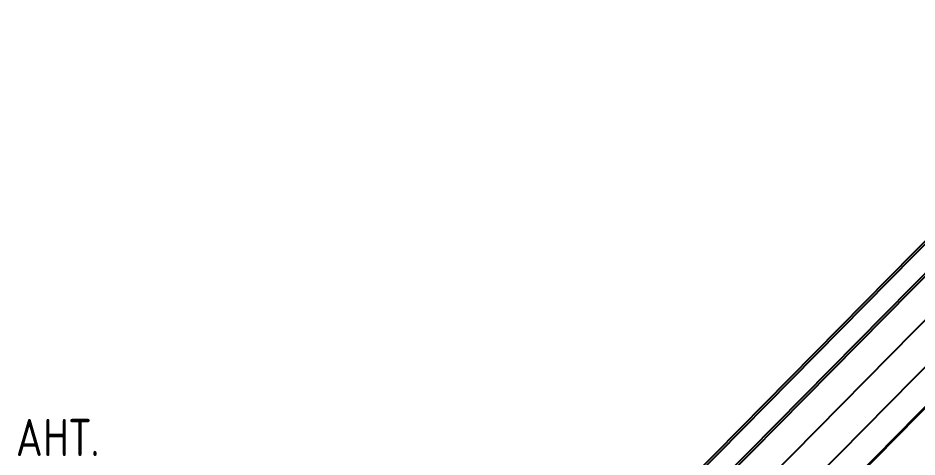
# Model space of a CAD drawing. Header units: millimetres. Extents: x 0 to 5337, y 0 to 5380.
# Drawn here: x 11 to 83.5, y 48.6 to 84 of the extents above; entities that cross this region are included whole.
import ezdxf

# ---------------------------------------------------------------- set-up
doc = ezdxf.new("R2010")
doc.units = ezdxf.units.MM
doc.layers.add('TopOverlay', color=2, linetype='Continuous')
doc.layers.add('TopSolder', color=216, linetype='Continuous')
doc.styles.add('GOST 26.008—85', font='', dxfattribs={"height": 0.2})
doc.styles.get('GOST 26.008—85').set_extended_font_data('GOST 26.008—85', bold=True)

msp = doc.modelspace()

# ---------------------------------------------------------------- linework, layer by layer
at = {"layer": 'TopSolder'}
for p in [(40.818, 22.238), (41.593, 22.774), (41.814, 16.831), (42.118, 20.938), (42.893, 21.474), (44.619, 12.519), (45.304, 16.562), (48.477, 16.539)]:
    msp.add_line(p, (5337.133, 5380.059), dxfattribs=at)

# ---------------------------------------------------------------- texts
at = {"layer": 'TopOverlay', "style": 'GOST 26.008—85'}
msp.add_text('АНТ.', height=3, rotation=360, dxfattribs=at).set_placement((10.8, 48.719))

doc.saveas('drawing.dxf')
